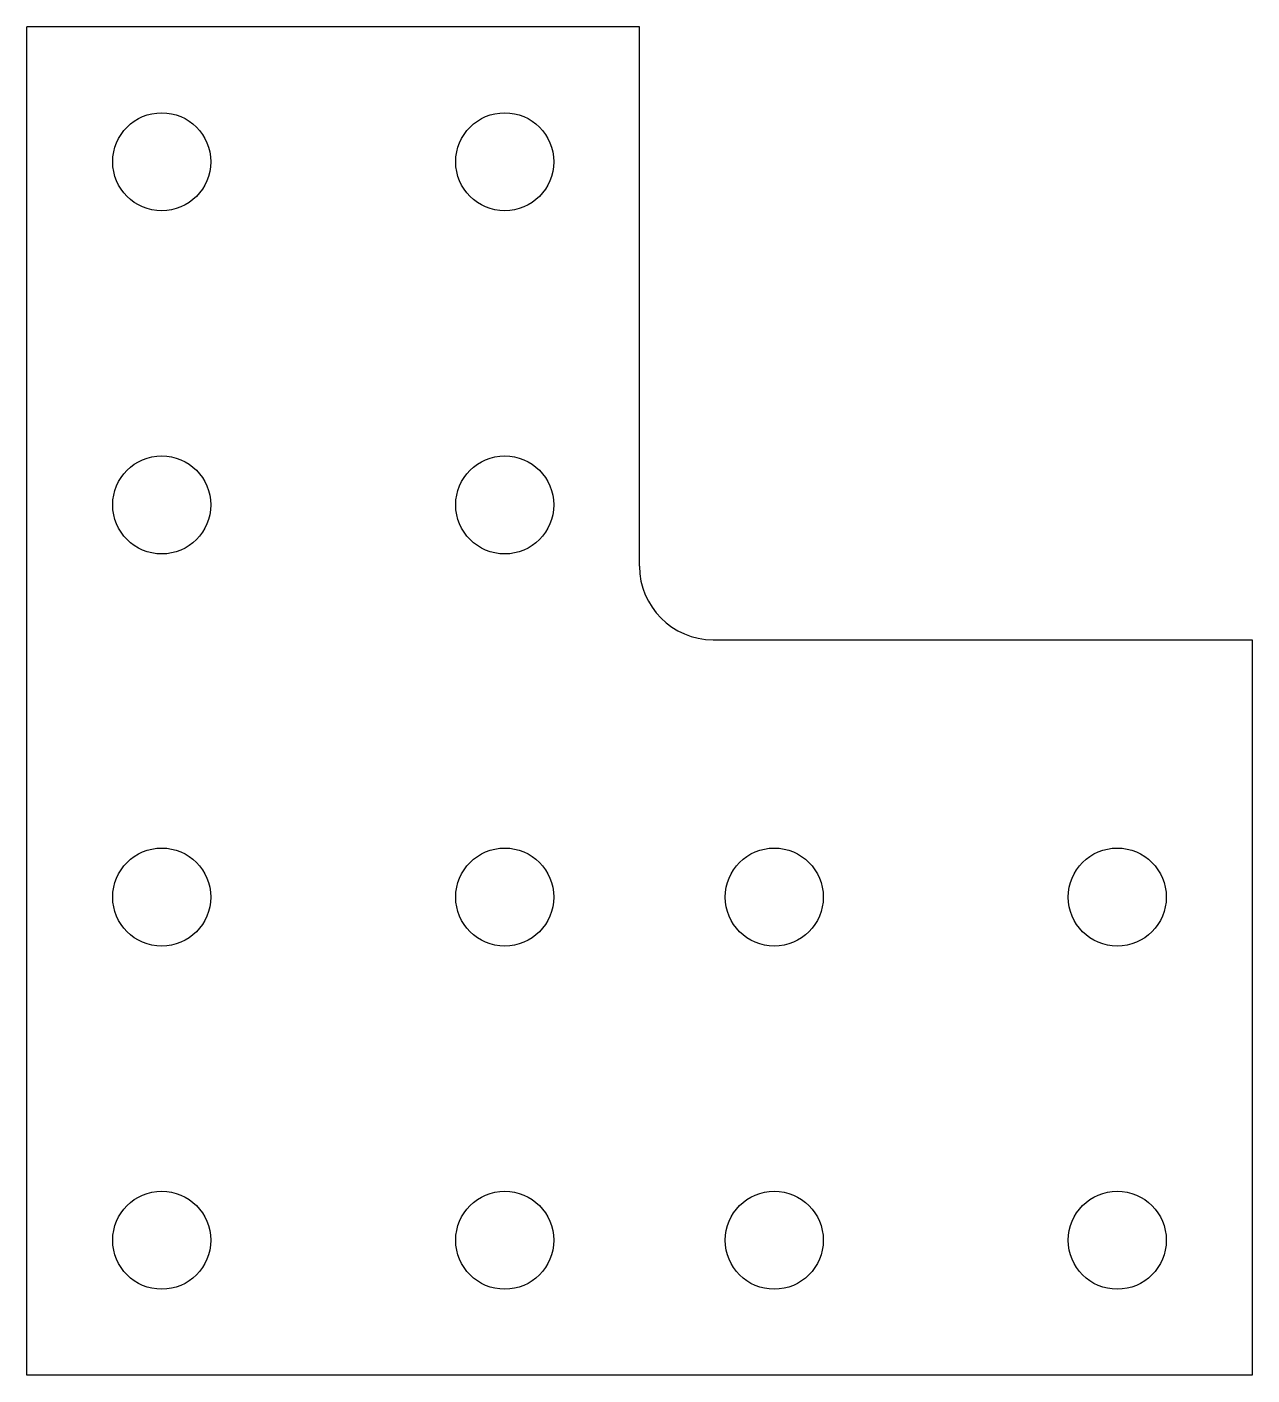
# Model space of a CAD drawing. Extents: x 104 to 154, y -42.5 to 12.5.
import ezdxf

# ---------------------------------------------------------------- set-up
doc = ezdxf.new("R2010")
doc.units = 0
doc.header["$MEASUREMENT"] = 0
doc.layers.add('VISIBLE', color=7, linetype='CONTINUOUS')

msp = doc.modelspace()

# ---------------------------------------------------------------- linework, layer by layer
at = {"layer": 'VISIBLE'}
for p, q in [((104, -42.5), (104, 12.5)), ((129, 12.5), (104, 12.5)), ((129, -9.5), (129, 12.5)), ((132, -12.5), (154, -12.5)), ((154, -12.5), (154, -42.5)), ((154, -42.5), (104, -42.5))]:
    msp.add_line(p, q, dxfattribs=at)
for centre in [(109.5, 7), (123.5, 7), (109.5, -7), (123.5, -7), (109.5, -23), (123.5, -23), (134.5, -23), (148.5, -23), (109.5, -37), (123.5, -37), (134.5, -37), (148.5, -37)]:
    msp.add_circle(centre, 2, dxfattribs=at)
msp.add_arc((132, -9.5), 3, 180, 270, dxfattribs=at)

doc.saveas('drawing.dxf')
